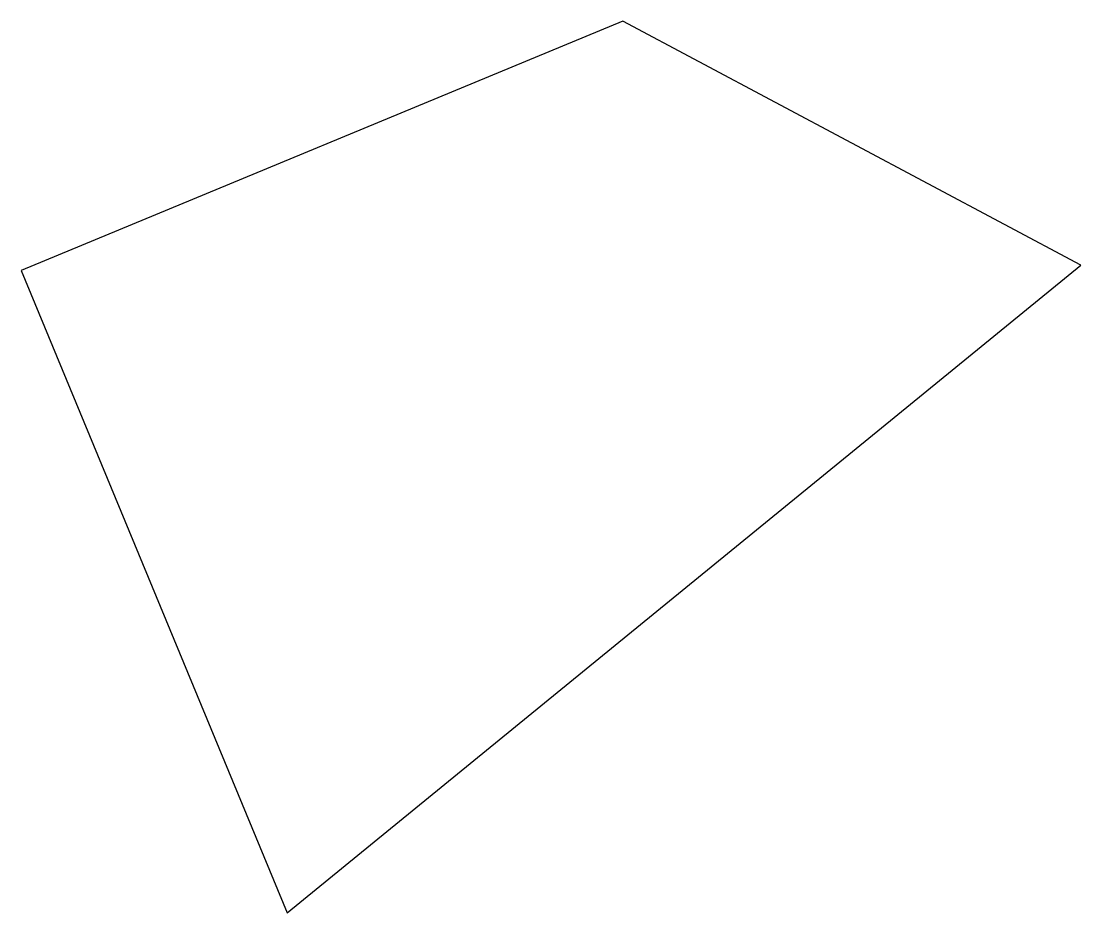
# Model space of a CAD drawing. Header units: metres. Extents: x -50 to 25.9, y -25.3 to 38.6.
import ezdxf

# ---------------------------------------------------------------- set-up
doc = ezdxf.new("R2010")
doc.units = ezdxf.units.M

msp = doc.modelspace()

# ---------------------------------------------------------------- linework, layer by layer
at = {"layer": 'Polygon'}
for p, q in [((-6.922, 38.554), (-50, 20.711)), ((25.869, 21.097), (-6.922, 38.554)), ((-50, 20.711), (-30.962, -25.251)), ((-30.962, -25.251), (25.869, 21.097))]:
    msp.add_line(p, q, dxfattribs=at)

doc.saveas('drawing.dxf')
